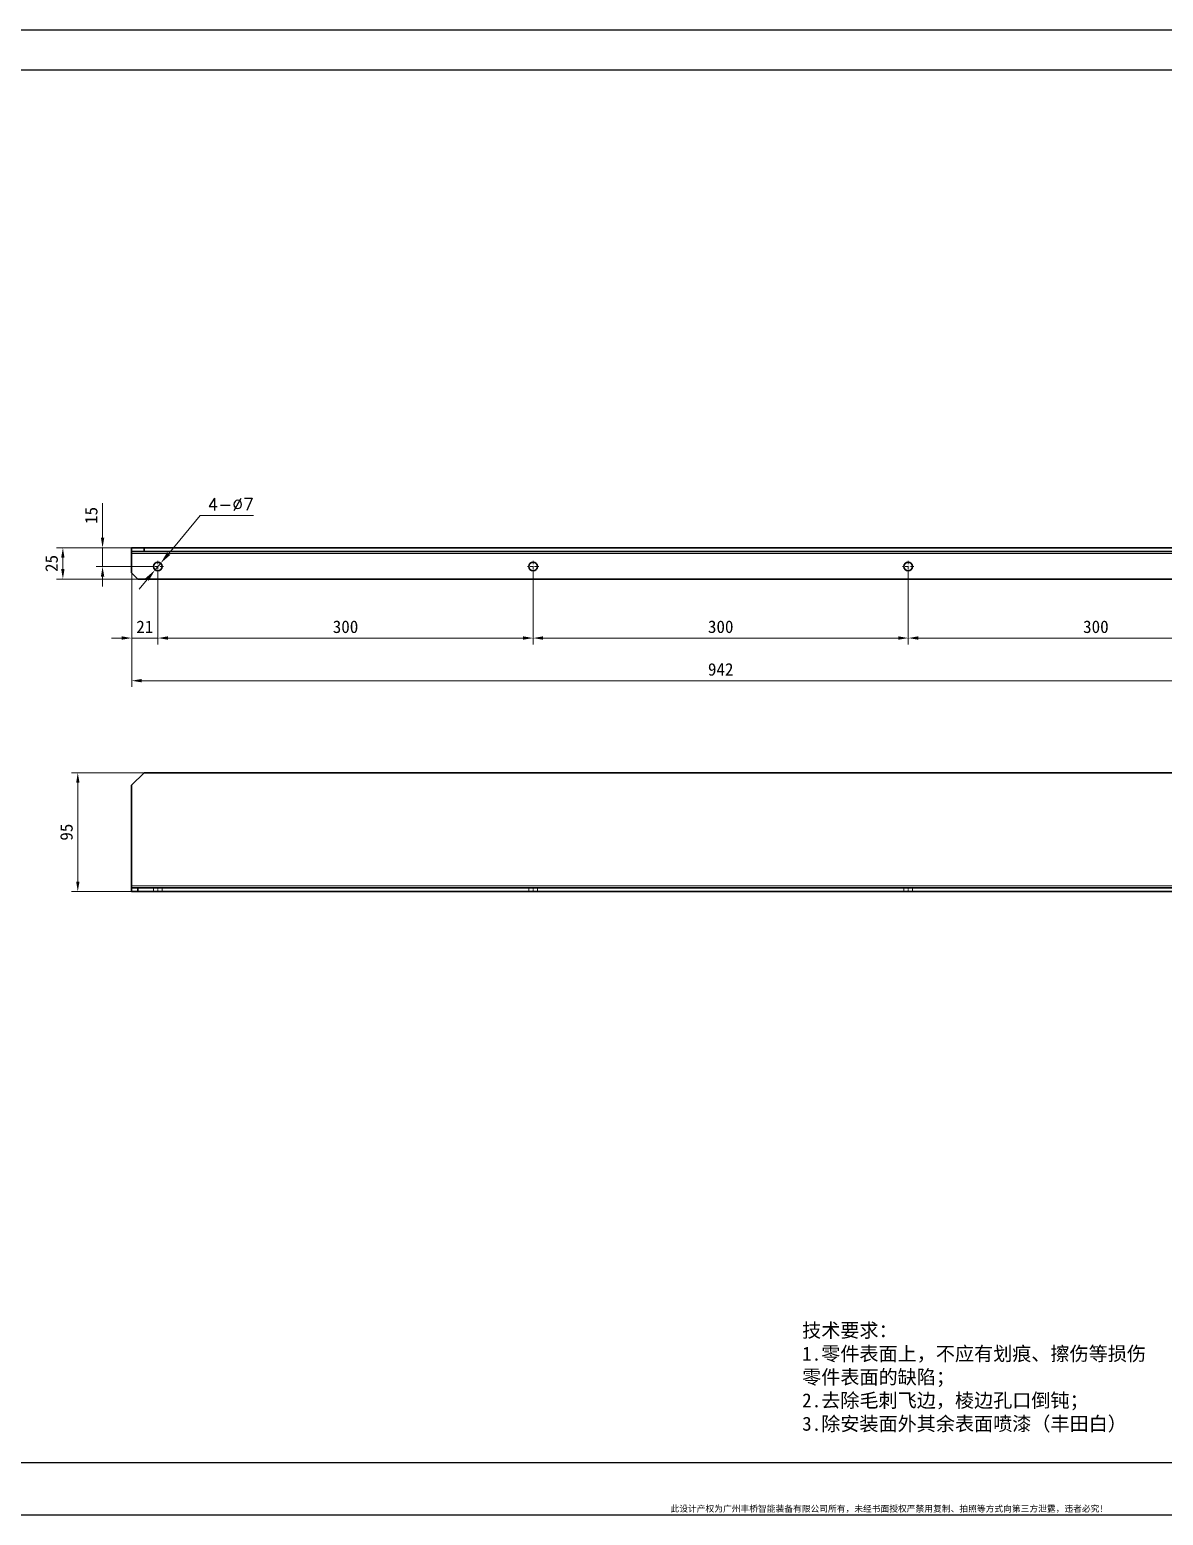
# Model space of a CAD drawing. Header units: millimetres. Extents: x -168473 to -148463, y 295526 to 306160.
# Drawn here: x -156204 to -155297, y 304487 to 305675 of the extents above; entities that cross this region are included whole.
import ezdxf

# ---------------------------------------------------------------- set-up
doc = ezdxf.new("R2010")
doc.units = ezdxf.units.MM
for name, pattern in [('CENTER2', [28.575, 19.05, -3.175, 3.175, -3.175]), ('DASHDOT', [18.5, 12, -3, 0.5, -3]), ('DASHED', [15, 12, -3]), ('DASHED2', [9.525, 6.35, -3.175])]:
    doc.linetypes.add(name, pattern=pattern)
for name, color, linetype, lineweight in [('A3', 3, 'Continuous', 20), ('中心线', 2, 'CENTER2', 13), ('尺寸线', 3, 'Continuous', 13), ('虚线', 2, 'DASHED2', 25)]:
    doc.layers.add(name, color=color, linetype=linetype, lineweight=lineweight)
doc.styles.get("Standard").update_dxf_attribs({"font": 'txt', "bigfont": 'gbcbig.shx'})
doc.styles.add('工程字', font='')
doc.styles.get('工程字').set_extended_font_data('SimSun')
doc.dimstyles.new('副本4', dxfattribs={"dimscale": 4, "dimtxt": 2.5, "dimasz": 2, "dimexe": 1.25, "dimexo": 0, "dimgap": 1, "dimtad": 1, "dimdsep": 46, "dimtxsty": '工程字', "dimcen": 0, "dimclrd": 3, "dimclre": 3, "dimclrt": 1, "dimadec": 1, "dimazin": 2, "dimtfac": 1, "dimtmove": 0, "dimatfit": 3, "dimfxl": 0, "dimtolj": 1, "dimlwd": -1, "dimlwe": -1, "dimarcsym": 0})
doc.dimstyles.new('副本4$3', dxfattribs={"dimscale": 4, "dimtxt": 2.5, "dimasz": 2.5, "dimexe": 1.25, "dimexo": 0, "dimgap": 1, "dimtad": 1, "dimtih": 1, "dimtoh": 1, "dimdsep": 46, "dimtxsty": 'Standard', "dimcen": 1, "dimclrd": 3, "dimclre": 3, "dimclrt": 1, "dimadec": 1, "dimazin": 2, "dimtfac": 1, "dimtmove": 0, "dimatfit": 3, "dimfxl": 0, "dimtolj": 1, "dimlwd": -1, "dimlwe": -1, "dimarcsym": 0})

# ---------------------------------------------------------------- blocks, each defined once
blk = doc.blocks.new('A$C2CD672AE')
for p, q in [((-218.5, 8), (201.5, 8)), ((-193.5, 0), (193.5, 0)), ((193.5, -278.55), (-193.5, -278.55)), ((201.5, -289), (-218.5, -289))]:
    blk.add_line(p, q)
at = {"insert": (0, -288.5), "char_height": 1.25, "width": 387, "attachment_point": 8}
blk.add_mtext('{\\fSimSun|b1|i0|c134|p2;此设计产权为广州丰桥智能装备有限公司所有，未经书面授权严禁用复制、拍照等方式向第三方泄露，违者必究!}', dxfattribs=at)
blk = doc.blocks.new('1：1横')
blk.add_blockref('A$C2CD672AE', (-8412.44, 515.87))
blk = doc.blocks.new('*D7657')
at = {"layer": 'Defpoints', "color": 0}
for p in [(-156101.3, 305241.2), (-155801.3, 305241.2), (-155801.3, 305188.6)]:
    blk.add_point(p, dxfattribs=at)
at = {"layer": '尺寸线', "color": 3}
for p, q in [((-156101.3, 305241.2), (-156101.3, 305183.6)), ((-155801.3, 305241.2), (-155801.3, 305183.6)), ((-156093.3, 305188.6), (-155809.3, 305188.6))]:
    blk.add_line(p, q, dxfattribs=at)
for points in [[(-156093.3, 305190), (-156093.3, 305187.3), (-156101.3, 305188.6)], [(-155809.3, 305190), (-155809.3, 305187.3), (-155801.3, 305188.6)]]:
    blk.add_solid(points, dxfattribs=at)
at = {"layer": '尺寸线', "color": 1, "insert": (-155951.3, 305197.6), "char_height": 10, "attachment_point": 5, "style": '工程字'}
blk.add_mtext('\\A1;300', dxfattribs=at)
blk = doc.blocks.new('*D7658')
at = {"layer": 'Defpoints', "color": 0}
for p in [(-155501.3, 305241.2), (-155801.3, 305212.4), (-155501.3, 305188.6)]:
    blk.add_point(p, dxfattribs=at)
at = {"layer": '尺寸线', "color": 3}
for p, q in [((-155501.3, 305241.2), (-155501.3, 305183.6)), ((-155801.3, 305212.4), (-155801.3, 305183.6)), ((-155793.3, 305188.6), (-155509.3, 305188.6))]:
    blk.add_line(p, q, dxfattribs=at)
for points in [[(-155793.3, 305190), (-155793.3, 305187.3), (-155801.3, 305188.6)], [(-155509.3, 305190), (-155509.3, 305187.3), (-155501.3, 305188.6)]]:
    blk.add_solid(points, dxfattribs=at)
at = {"layer": '尺寸线', "color": 1, "insert": (-155651.3, 305197.6), "char_height": 10, "attachment_point": 5, "style": '工程字'}
blk.add_mtext('\\A1;300', dxfattribs=at)
blk = doc.blocks.new('*D7659')
at = {"layer": 'Defpoints', "color": 0}
for p in [(-155201.3, 305241.2), (-155501.3, 305212.4), (-155201.3, 305188.6)]:
    blk.add_point(p, dxfattribs=at)
at = {"layer": '尺寸线', "color": 3}
for p, q in [((-155201.3, 305241.2), (-155201.3, 305183.6)), ((-155501.3, 305212.4), (-155501.3, 305183.6)), ((-155493.3, 305188.6), (-155209.3, 305188.6))]:
    blk.add_line(p, q, dxfattribs=at)
for points in [[(-155493.3, 305190), (-155493.3, 305187.3), (-155501.3, 305188.6)], [(-155209.3, 305190), (-155209.3, 305187.3), (-155201.3, 305188.6)]]:
    blk.add_solid(points, dxfattribs=at)
at = {"layer": '尺寸线', "color": 1, "insert": (-155351.3, 305197.6), "char_height": 10, "attachment_point": 5, "style": '工程字'}
blk.add_mtext('\\A1;300', dxfattribs=at)
blk = doc.blocks.new('*D7660')
at = {"layer": 'Defpoints', "color": 0}
for p in [(-156122.3, 305240.8), (-156101.3, 305220.5), (-156122.3, 305188.6)]:
    blk.add_point(p, dxfattribs=at)
at = {"layer": '尺寸线', "color": 3}
for p, q in [((-156122.3, 305240.8), (-156122.3, 305183.6)), ((-156101.3, 305220.5), (-156101.3, 305183.6)), ((-156130.3, 305188.6), (-156138.3, 305188.6)), ((-156101.3, 305188.6), (-156122.3, 305188.6)), ((-156093.3, 305188.6), (-156085.3, 305188.6))]:
    blk.add_line(p, q, dxfattribs=at)
for points in [[(-156130.3, 305190), (-156130.3, 305187.3), (-156122.3, 305188.6)], [(-156093.3, 305190), (-156093.3, 305187.3), (-156101.3, 305188.6)]]:
    blk.add_solid(points, dxfattribs=at)
at = {"layer": '尺寸线', "color": 1, "insert": (-156111.8, 305197.6), "char_height": 10, "attachment_point": 5, "style": '工程字'}
blk.add_mtext('\\A1;21', dxfattribs=at)
blk = doc.blocks.new('*D7661')
at = {"layer": 'Defpoints', "color": 0}
for p in [(-155180.3, 305240.8), (-156122.3, 305212.2), (-155180.3, 305154.5)]:
    blk.add_point(p, dxfattribs=at)
at = {"layer": '尺寸线', "color": 3}
for p, q in [((-155180.3, 305240.8), (-155180.3, 305149.5)), ((-156122.3, 305212.2), (-156122.3, 305149.5)), ((-156114.3, 305154.5), (-155188.3, 305154.5))]:
    blk.add_line(p, q, dxfattribs=at)
for points in [[(-156114.3, 305155.9), (-156114.3, 305153.2), (-156122.3, 305154.5)], [(-155188.3, 305155.9), (-155188.3, 305153.2), (-155180.3, 305154.5)]]:
    blk.add_solid(points, dxfattribs=at)
at = {"layer": '尺寸线', "color": 1, "insert": (-155651.3, 305163.5), "char_height": 10, "attachment_point": 5, "style": '工程字'}
blk.add_mtext('\\A1;942', dxfattribs=at)
blk = doc.blocks.new('*D7662')
at = {"layer": 'Defpoints', "color": 0}
for p in [(-156145.6, 305260.8), (-156122.3, 305260.8), (-156105.9, 305245.8)]:
    blk.add_point(p, dxfattribs=at)
at = {"layer": '尺寸线', "color": 3}
for p, q in [((-156145.6, 305268.8), (-156145.6, 305296.5)), ((-156122.3, 305260.8), (-156150.6, 305260.8)), ((-156145.6, 305245.8), (-156145.6, 305260.8)), ((-156105.9, 305245.8), (-156150.6, 305245.8)), ((-156145.6, 305237.8), (-156145.6, 305229.8))]:
    blk.add_line(p, q, dxfattribs=at)
for points in [[(-156146.9, 305268.8), (-156144.2, 305268.8), (-156145.6, 305260.8)], [(-156146.9, 305237.8), (-156144.2, 305237.8), (-156145.6, 305245.8)]]:
    blk.add_solid(points, dxfattribs=at)
at = {"layer": '尺寸线', "color": 1, "insert": (-156154.6, 305286.7), "char_height": 10, "attachment_point": 5, "rotation": 90, "style": '工程字'}
blk.add_mtext('\\A1;15', dxfattribs=at)
blk = doc.blocks.new('*D7663')
at = {"layer": 'Defpoints', "color": 0}
for p in [(-156177.3, 305260.8), (-156121.6, 305260.8), (-156117.3, 305235.8)]:
    blk.add_point(p, dxfattribs=at)
at = {"layer": '尺寸线', "color": 3}
for p, q in [((-156121.6, 305260.8), (-156182.3, 305260.8)), ((-156177.3, 305243.8), (-156177.3, 305252.8)), ((-156117.3, 305235.8), (-156182.3, 305235.8))]:
    blk.add_line(p, q, dxfattribs=at)
for points in [[(-156178.7, 305252.8), (-156176, 305252.8), (-156177.3, 305260.8)], [(-156178.7, 305243.8), (-156176, 305243.8), (-156177.3, 305235.8)]]:
    blk.add_solid(points, dxfattribs=at)
at = {"layer": '尺寸线', "color": 1, "insert": (-156186.3, 305248.3), "char_height": 10, "attachment_point": 5, "rotation": 90, "style": '工程字'}
blk.add_mtext('\\A1;25', dxfattribs=at)
blk = doc.blocks.new('*D7664')
at = {"layer": 'Defpoints', "color": 0}
for p in [(-156099.1, 305248.5), (-156103.6, 305243.1)]:
    blk.add_point(p, dxfattribs=at)
at = {"layer": '尺寸线', "color": 3}
for p, q in [((-156067.4, 305286.5), (-156092.7, 305256.2)), ((-156024.8, 305286.5), (-156067.4, 305286.5)), ((-156103.6, 305243.1), (-156099.1, 305248.5)), ((-156110, 305235.4), (-156116.4, 305227.7))]:
    blk.add_line(p, q, dxfattribs=at)
for points in [[(-156094, 305257.2), (-156091.4, 305255.1), (-156099.1, 305248.5)], [(-156111.3, 305236.5), (-156108.7, 305234.4), (-156103.6, 305243.1)]]:
    blk.add_solid(points, dxfattribs=at)
at = {"layer": '尺寸线', "color": 1, "insert": (-156043.1, 305295.5), "char_height": 10, "attachment_point": 5}
blk.add_mtext('\\A1;4-%%c7', dxfattribs=at)
blk = doc.blocks.new('*D7665')
at = {"layer": 'Defpoints', "color": 0}
for p in [(-156165.4, 305080.9), (-156112.3, 305080.9), (-156122.3, 304985.9)]:
    blk.add_point(p, dxfattribs=at)
at = {"layer": '尺寸线', "color": 3}
for p, q in [((-156112.3, 305080.9), (-156170.4, 305080.9)), ((-156165.4, 304993.9), (-156165.4, 305072.9)), ((-156122.3, 304985.9), (-156170.4, 304985.9))]:
    blk.add_line(p, q, dxfattribs=at)
for points in [[(-156166.7, 305072.9), (-156164, 305072.9), (-156165.4, 305080.9)], [(-156166.7, 304993.9), (-156164, 304993.9), (-156165.4, 304985.9)]]:
    blk.add_solid(points, dxfattribs=at)
at = {"layer": '尺寸线', "color": 1, "insert": (-156174.4, 305033.4), "char_height": 10, "attachment_point": 5, "rotation": 90, "style": '工程字'}
blk.add_mtext('\\A1;95', dxfattribs=at)

msp = doc.modelspace()

# ---------------------------------------------------------------- linework, layer by layer
at = {"color": 7, "lineweight": 35}
for p, q in [((-156122.349, 305257.792), (-156122.349, 305260.792)), ((-156122.349, 305260.792), (-156112.349, 305260.792)), ((-156122.349, 305257.792), (-156122.349, 305256.292)), ((-156122.349, 305257.792), (-156112.349, 305257.792)), ((-156112.349, 305257.792), (-156112.349, 305260.792)), ((-155190.349, 305260.792), (-156112.349, 305260.792)), ((-155190.349, 305257.792), (-156112.349, 305257.792)), ((-156122.349, 305256.292), (-156122.349, 305240.792)), ((-156122.349, 305240.792), (-156117.349, 305235.792)), ((-155185.349, 305235.792), (-156117.349, 305235.792)), ((-156122.349, 305070.923), (-156112.349, 305080.923)), ((-155190.349, 305080.923), (-156112.349, 305080.923)), ((-156122.349, 305070.923), (-156122.349, 304990.423)), ((-156122.349, 304990.423), (-156122.349, 304988.923)), ((-156122.349, 304988.923), (-156117.349, 304988.923)), ((-156122.349, 304985.923), (-156122.349, 304988.923)), ((-156122.349, 304985.923), (-156117.349, 304985.923)), ((-155185.349, 304988.923), (-156117.349, 304988.923)), ((-156117.349, 304985.923), (-156117.349, 304988.923)), ((-155185.349, 304985.923), (-156117.349, 304985.923))]:
    msp.add_line(p, q, dxfattribs=at)
at = {"color": 7, "lineweight": 13}
for p, q in [((-155180.349, 305256.292), (-156122.349, 305256.292)), ((-155180.349, 304990.423), (-156122.349, 304990.423))]:
    msp.add_line(p, q, dxfattribs=at)
at = {"color": 7, "lineweight": 35}
for centre in [(-156101.349, 305245.792), (-155801.349, 305245.792), (-155501.349, 305245.792)]:
    msp.add_circle(centre, 3.5, dxfattribs=at)
at = {"layer": 'A3'}
msp.add_lwpolyline([(-156392.266, 305675.108), (-154712.266, 305675.108), (-154712.266, 304487.108), (-156392.266, 304487.108)], close=True, dxfattribs=at)
at = {"layer": '中心线', "linetype": 'DASHDOT', "lineweight": 13, "ltscale": 0.227539}
for p, q in [((-156096.798, 305245.792), (-156105.9, 305245.792)), ((-155796.798, 305245.792), (-155805.9, 305245.792)), ((-155496.798, 305245.792), (-155505.9, 305245.792))]:
    msp.add_line(p, q, dxfattribs=at)
at = {"layer": '中心线', "linetype": 'DASHDOT', "lineweight": 13, "ltscale": 0.227502}
for p, q in [((-156101.349, 305250.342), (-156101.349, 305241.242)), ((-155801.349, 305250.342), (-155801.349, 305241.242)), ((-155501.349, 305250.342), (-155501.349, 305241.242))]:
    msp.add_line(p, q, dxfattribs=at)
at = {"layer": '中心线', "linetype": 'DASHDOT', "lineweight": 13, "ltscale": 0.090015}
for p, q in [((-156101.349, 304989.223), (-156101.349, 304985.623)), ((-155801.349, 304989.223), (-155801.349, 304985.623)), ((-155501.349, 304989.223), (-155501.349, 304985.623))]:
    msp.add_line(p, q, dxfattribs=at)
at = {"layer": '虚线', "linetype": 'DASHED', "lineweight": 13}
for p, q in [((-155180.349, 305257.792), (-156122.349, 305257.792)), ((-155180.349, 304988.923), (-156122.349, 304988.923))]:
    msp.add_line(p, q, dxfattribs=at)
at = {"layer": '虚线', "linetype": 'DASHED', "lineweight": 13, "ltscale": 0.075}
for p, q in [((-156104.849, 304985.923), (-156104.849, 304988.923)), ((-156097.849, 304985.923), (-156097.849, 304988.923)), ((-155804.849, 304985.923), (-155804.849, 304988.923)), ((-155797.849, 304985.923), (-155797.849, 304988.923)), ((-155504.849, 304985.923), (-155504.849, 304988.923)), ((-155497.849, 304985.923), (-155497.849, 304988.923))]:
    msp.add_line(p, q, dxfattribs=at)

# ---------------------------------------------------------------- block references
at = {"color": 2, "xscale": 4, "yscale": 4, "zscale": 4}
msp.add_blockref('1：1横', (-121868.506, 303579.645), dxfattribs=at)

# ---------------------------------------------------------------- texts
at = {"layer": '尺寸线', "color": 1, "insert": (-155586.173, 304553.271), "char_height": 11.2, "width": 280.94152, "attachment_point": 7}
msp.add_mtext('\\A1;{\\fSimSun|b0|i0|c134|p2;\\Q0;\\P技术要求：\\P1.零件表面上，不应有划痕、擦伤等损伤零件表面的缺陷；\\P2.去除毛刺飞边，棱边孔口倒钝；\\P3.除安装面外其余表面喷漆（丰田白）}', dxfattribs=at)

# ---------------------------------------------------------------- dimensions: what is measured, and where the dimension line sits
at = {"layer": '尺寸线'}
for base, p1, p2, picture, middle in [((-156145.562, 305260.792), (-156105.9, 305245.792), (-156122.349, 305260.792), '*D7662', (-156154.562, 305286.653)), ((-156177.339, 305260.792), (-156117.349, 305235.792), (-156121.57, 305260.792), '*D7663', (-156186.339, 305248.292)), ((-156165.366, 305080.923), (-156122.349, 304985.923), (-156112.349, 305080.923), '*D7665', (-156174.366, 305033.423))]:
    dim = msp.add_linear_dim(base=base, p1=p1, p2=p2, angle=90, dimstyle='副本4', dxfattribs=at)
    dim.commit()
    dim.dimension.update_dxf_attribs({"geometry": picture, "text_midpoint": middle})
dim = msp.add_diameter_dim_2p(p1=(-156103.59, 305243.104), p2=(-156099.108, 305248.48), dimstyle='副本4$3', override={"dimpost": '4-%%c<>'}, dxfattribs=at)
dim.commit()
dim.dimension.update_dxf_attribs({"geometry": '*D7664', "text_midpoint": (-156043.144, 305286.488), "dimtype": 163})
for base, p1, p2, picture, middle in [((-156122.349, 305188.629), (-156101.349, 305220.519), (-156122.349, 305240.792), '*D7660', (-156111.849, 305197.629)), ((-155180.349, 305154.541), (-156122.349, 305212.211), (-155180.349, 305240.792), '*D7661', (-155651.349, 305163.541)), ((-155801.349, 305188.629), (-156101.349, 305241.242), (-155801.349, 305241.242), '*D7657', (-155951.349, 305197.629)), ((-155501.349, 305188.629), (-155801.349, 305212.436), (-155501.349, 305241.242), '*D7658', (-155651.349, 305197.629)), ((-155201.349, 305188.629), (-155501.349, 305212.436), (-155201.349, 305241.242), '*D7659', (-155351.349, 305197.629))]:
    dim = msp.add_linear_dim(base=base, p1=p1, p2=p2, dimstyle='副本4', dxfattribs=at)
    dim.commit()
    dim.dimension.update_dxf_attribs({"geometry": picture, "text_midpoint": middle})

doc.saveas('drawing.dxf')
